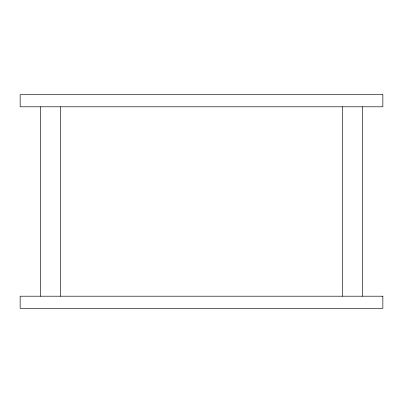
<?xml version="1.0" encoding="UTF-8"?>
<svg xmlns="http://www.w3.org/2000/svg" width="403" height="403" viewBox="0 0 403 403"><rect width="100%" height="100%" fill="white"/><g stroke="black" fill="none" stroke-linecap="round" stroke-linejoin="round"><path stroke-width="0.6" d="M362.7 106.795L362.7 296.205M342.55 106.795L342.55 296.205M60.45 106.795L60.45 296.205M40.3 106.795L40.3 296.205M382.85 94.705L20.15 94.705L20.15 106.795L382.85 106.795L382.85 94.705M382.85 296.205L20.15 296.205L20.15 308.295L382.85 308.295L382.85 296.205"/></g></svg>
